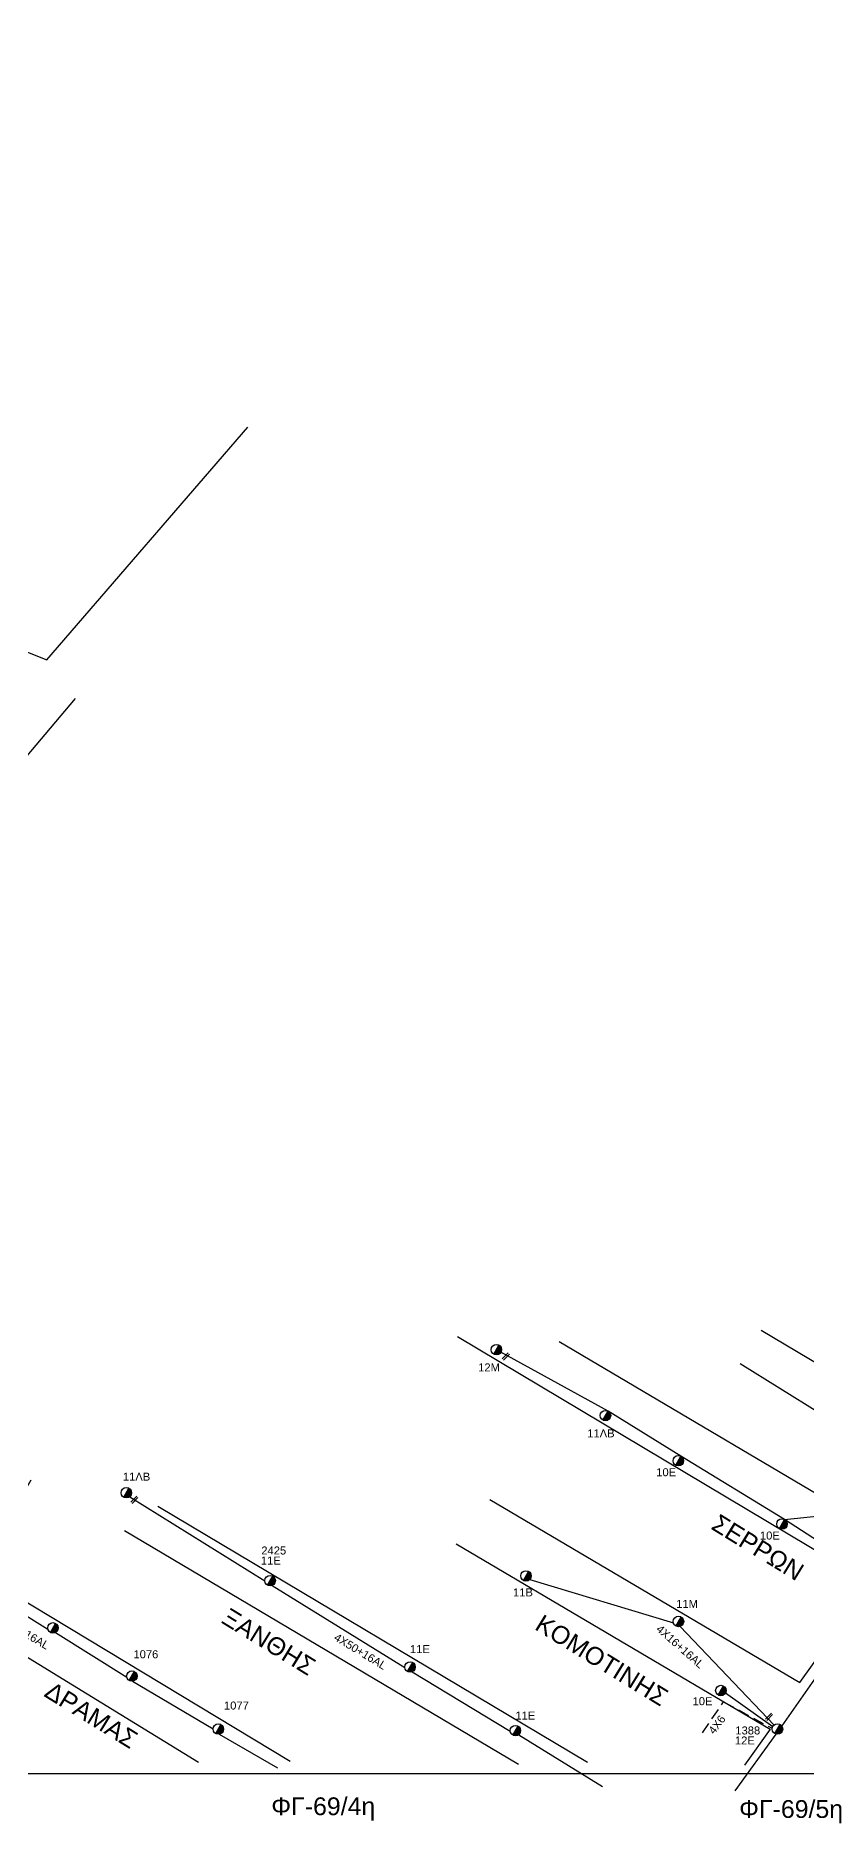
# Model space of a CAD drawing. Header units: millimetres. Extents: x 875 to 3140, y 727 to 1775.
# Drawn here: x 1215.9 to 1389.2, y 738.9 to 1140.9 of the extents above; entities that cross this region are included whole.
import ezdxf
from ezdxf.enums import TextEntityAlignment as Align

# ---------------------------------------------------------------- set-up
doc = ezdxf.new("R2010")
doc.units = ezdxf.units.MM
doc.linetypes.add('DASHED', pattern=[19.05, 12.7, -6.35])
for name, color, linetype in [('Γέφυρες Εναερίου Δικτύου', 7, 'Continuous'), ('Γυμνά εναέρια ΧΤ και ΦΟΠ (3Φ)   4x16+16AL', 7, 'Continuous'), ('Γυμνά εναέρια ΧΤ και ΦΟΠ (3Φ)   4x50+16AL', 7, 'Continuous'), ('Επιγραφές - Σχήματα', 7, 'Continuous'), ('Μηχανική τομή', 7, 'Continuous'), ('Στύλος ΦΜ', 7, 'Continuous'), ('Στύλος ΦΜ @ 1', 7, 'Continuous'), ('Συνεστραμμένα ΧΤ   4x120+25AL', 7, 'SYN_LINE'), ('Υπόβαθρο ΔΕΗ', 7, 'Continuous'), ('Υπόγεια καλώδια Παροχών ΧΤ   4x6', 7, 'DASHED')]:
    doc.layers.add(name, color=color, linetype=linetype)
doc.styles.add('ar', font='arial.ttf')
doc.styles.get("Standard").update_dxf_attribs({"font": 'arial.ttf'})
doc.linetypes.add('SYN_LINE', pattern='A,0.5,-0.0001,["/\\/\\/\\/",Standard,S=0.1,R=0,X=0,Y=-0.05],-0.25', length=0.7501)

# ---------------------------------------------------------------- blocks, each defined once
blk = doc.blocks.new('ΥΠΑΡΧΩΝ ΤΣΙΜΕΝΤΕΝΙΟΣ ΣΤΥΛΟΣ')
at = {"layer": 'Στύλος ΦΜ'}
blk.add_hatch(color=256, dxfattribs=at).paths.add_polyline_path([(-1.29, -2.28, 0.574793), (2.62, 0, 0.268822), (1.3, 2.27)])
blk.add_line((-1.29, -2.28), (1.3, 2.27), dxfattribs=at)
blk.add_circle((0, 0), 2.62, dxfattribs=at)
at = {"layer": 'Στύλος ΦΜ', "flags": 4}
for tag, p in [('ΑΡΙΘΜΟΣ', (-4.68, 8.05)), ('ΤΥΠΟΣ', (-4.91, 3.03))]:
    blk.add_attdef(tag, p, '', height=4, dxfattribs=at)
blk = doc.blocks.new('ΜΗΧΑΝΙΚΗ ΤΟΜΗ')
at = {"layer": 'Μηχανική τομή', "ltscale": 40}
for p, q in [((-1.89, 0.78), (1.89, 0.78)), ((1.89, 0), (-1.89, 0))]:
    blk.add_line(p, q, dxfattribs=at)

msp = doc.modelspace()

# ---------------------------------------------------------------- linework, layer by layer
at = {"layer": 'Γέφυρες Εναερίου Δικτύου', "color": 1, "linetype": 'SYN_LINE', "ltscale": 15}
msp.add_lwpolyline([(1381.66, 760.66), (1371.03, 768.23)], dxfattribs=at)
at = {"layer": 'Γυμνά εναέρια ΧΤ και ΦΟΠ (3Φ)   4x16+16AL', "color": 1, "linetype": 'SYN_LINE', "ltscale": 20}
msp.add_lwpolyline([(1384.32, 807.26), (1405.97, 809.54)], dxfattribs=at)
at = {"layer": 'Γυμνά εναέρια ΧΤ και ΦΟΠ (3Φ)   4x16+16AL', "color": 1}
for points in [[(1327.03, 793.77), (1359.32, 784)], [(1360.85, 783.22), (1381.94, 761.02)]]:
    msp.add_lwpolyline(points, dxfattribs=at)
at = {"layer": 'Γυμνά εναέρια ΧΤ και ΦΟΠ (3Φ)   4x50+16AL', "color": 5}
for points in [[(1237.05, 812.38), (1267.47, 793.49)], [(1269.07, 792.41), (1298.93, 774)], [(1300.6, 773.02), (1322.62, 759.63)], [(1324.54, 758.87), (1343.37, 747.18)]]:
    msp.add_lwpolyline(points, dxfattribs=at)
at = {"layer": 'Γυμνά εναέρια ΧΤ και ΦΟΠ (3Φ)   4x50+16AL', "color": 85}
for points in [[(1201.32, 793.37), (1218.64, 782.59)], [(1220.39, 781.87), (1236.38, 771.81)], [(1237.69, 770.88), (1255.8, 760.22)], [(1257.15, 758.97), (1270.32, 751.38)]]:
    msp.add_lwpolyline(points, dxfattribs=at)
at = {"layer": 'Γυμνά εναέρια ΧΤ και ΦΟΠ (3Φ)   4x50+16AL', "color": 1}
for points in [[(1405.73, 792.33), (1383.67, 760.83)], [(1382.38, 759.01), (1373.14, 746.25)]]:
    msp.add_lwpolyline(points, dxfattribs=at)
at = {"layer": 'Επιγραφές - Σχήματα'}
msp.add_lwpolyline([(2909.53, 1755.34), (2909.49, 750.1), (911.34, 750.1), (911.34, 1763.72)], dxfattribs=at)
at = {"layer": 'Συνεστραμμένα ΧΤ   4x120+25AL', "color": 1, "linetype": 'SYN_LINE', "ltscale": 20}
msp.add_lwpolyline([(1404.67, 794.1), (1384.32, 807.26), (1361, 821.5), (1344.62, 831.64), (1320.54, 844.88)], dxfattribs=at)
at = {"layer": 'Υπόβαθρο ΔΕΗ'}
for points in [[(1153.39, 1026.48), (1218.44, 1000.58), (1263.64, 1052.91)], [(1224.81, 991.87), (1195.76, 957.56), (1134.57, 891.22), (1098.84, 851.98), (1109.19, 843.62), (1151.98, 825.49), (1187.96, 804.22), (1207.71, 837.11)], [(1406.91, 864.49), (1438.2, 841.96), (1424.67, 822.62), (1379.06, 849.74)], [(1387.77, 770.59), (1403.68, 792.85), (1310.79, 848.35)], [(1374.29, 842.32), (1418.93, 814.62), (1410.45, 801.81), (1333.6, 847.24)], [(1273.11, 752.82), (1202.88, 795.21), (1214.9, 816.2)], [(1148.23, 815.95), (1213.35, 776.73), (1252.54, 752.67)], [(1339.99, 752.6), (1243.36, 810.22)], [(1318.03, 811.77), (1387.77, 770.59)], [(1235.9, 804.75), (1324.48, 752.26)], [(1310.43, 801.77), (1381.06, 760.08), (1375.31, 752.04)]]:
    msp.add_lwpolyline(points, dxfattribs=at)
at = {"layer": 'Υπόγεια καλώδια Παροχών ΧΤ   4x6', "color": 1, "ltscale": 0.2}
msp.add_lwpolyline([(1365.83, 759.32), (1370.6, 766.25), (1381.55, 760.3)], dxfattribs=at)

# ---------------------------------------------------------------- block references
at = {"layer": 'Μηχανική τομή', "xscale": 0.5000000000001351, "yscale": 0.5000000000001351, "zscale": 0.5000000000001351, "rotation": 225.364007277104}
for p in [(1321.51, 844.06), (1237.97, 811.82), (1380.69, 763.02)]:
    msp.add_blockref('ΜΗΧΑΝΙΚΗ ΤΟΜΗ', p, dxfattribs=at)
at = {"layer": 'Στύλος ΦΜ @ 1', "ltscale": 40}
ref = msp.add_blockref('ΥΠΑΡΧΩΝ ΤΣΙΜΕΝΤΕΝΙΟΣ ΣΤΥΛΟΣ', (1319.51, 845.45), dxfattribs=dict(at, xscale=0.4499999999998181, yscale=0.4499999999998181, zscale=0.4499999999998181))
ref.add_attrib('ΤΥΠΟΣ', '12Μ', (1315.41, 840.56), dxfattribs={"layer": 'Στύλος ΦΜ', "height": 1.8, "flags": 4})
ref = msp.add_blockref('ΥΠΑΡΧΩΝ ΤΣΙΜΕΝΤΕΝΙΟΣ ΣΤΥΛΟΣ', (1344.04, 830.62), dxfattribs=dict(at, xscale=0.4499999999998181, yscale=0.4499999999998181, zscale=0.4499999999998181))
ref.add_attrib('ΤΥΠΟΣ', '11ΛB', (1339.94, 825.73), dxfattribs={"layer": 'Στύλος ΦΜ', "height": 1.8, "flags": 4})
ref = msp.add_blockref('ΥΠΑΡΧΩΝ ΤΣΙΜΕΝΤΕΝΙΟΣ ΣΤΥΛΟΣ', (1360.42, 820.48), dxfattribs=dict(at, xscale=0.4499999999998181, yscale=0.4499999999998181, zscale=0.4499999999998181))
ref.add_attrib('ΤΥΠΟΣ', '10Ε', (1355.45, 816.99), dxfattribs={"layer": 'Στύλος ΦΜ', "height": 1.8, "flags": 4})
ref = msp.add_blockref('ΥΠΑΡΧΩΝ ΤΣΙΜΕΝΤΕΝΙΟΣ ΣΤΥΛΟΣ', (1236.3, 813.28), dxfattribs=dict(at, xscale=0.4499999999998181, yscale=0.4499999999998181, zscale=0.4499999999998181))
ref.add_attrib('ΤΥΠΟΣ', '11ΛB', (1235.52, 815.99), dxfattribs={"layer": 'Στύλος ΦΜ', "height": 1.8, "flags": 4})
ref = msp.add_blockref('ΥΠΑΡΧΩΝ ΤΣΙΜΕΝΤΕΝΙΟΣ ΣΤΥΛΟΣ', (1383.73, 806.24), dxfattribs=dict(at, xscale=0.4499999999998181, yscale=0.4499999999998181, zscale=0.4499999999998181))
ref.add_attrib('ΤΥΠΟΣ', '10Ε', (1378.77, 802.75), dxfattribs={"layer": 'Στύλος ΦΜ', "height": 1.8, "flags": 4})
ref = msp.add_blockref('ΥΠΑΡΧΩΝ ΤΣΙΜΕΝΤΕΝΙΟΣ ΣΤΥΛΟΣ', (1268.64, 793.51), dxfattribs=dict(at, xscale=0.4499999999998181, yscale=0.4499999999998181, zscale=0.4499999999998181))
ref.add_attrib('ΤΥΠΟΣ', '11E', (1266.54, 797.13), dxfattribs={"layer": 'Στύλος ΦΜ', "height": 1.8, "flags": 4})
ref.add_attrib('ΑΡΙΘΜΟΣ', '2425', (1266.65, 799.39), dxfattribs={"layer": 'Στύλος ΦΜ', "height": 1.8, "flags": 4})
ref = msp.add_blockref('ΥΠΑΡΧΩΝ ΤΣΙΜΕΝΤΕΝΙΟΣ ΣΤΥΛΟΣ', (1326.16, 794.57), dxfattribs=dict(at, xscale=0.4499999999998181, yscale=0.4499999999998181, zscale=0.4499999999998181))
ref.add_attrib('ΤΥΠΟΣ', '11B', (1323.25, 789.97), dxfattribs={"layer": 'Στύλος ΦΜ', "height": 1.8, "flags": 4})
ref = msp.add_blockref('ΥΠΑΡΧΩΝ ΤΣΙΜΕΝΤΕΝΙΟΣ ΣΤΥΛΟΣ', (1360.45, 784.33), dxfattribs=dict(at, xscale=0.4499999999998181, yscale=0.4499999999998181, zscale=0.4499999999998181))
ref.add_attrib('ΤΥΠΟΣ', '11M', (1359.94, 787.38), dxfattribs={"layer": 'Στύλος ΦΜ', "height": 1.8, "flags": 4})
at = {"layer": 'Στύλος ΦΜ @ 1', "ltscale": 40, "xscale": 0.4499999999998181, "yscale": 0.4499999999998181, "zscale": 0.4499999999998181}
msp.add_blockref('ΥΠΑΡΧΩΝ ΤΣΙΜΕΝΤΕΝΙΟΣ ΣΤΥΛΟΣ', (1219.79, 782.88), dxfattribs=at)
at = {"layer": 'Στύλος ΦΜ @ 1', "ltscale": 40}
ref = msp.add_blockref('ΥΠΑΡΧΩΝ ΤΣΙΜΕΝΤΕΝΙΟΣ ΣΤΥΛΟΣ', (1237.54, 772.05), dxfattribs=dict(at, xscale=0.4499999999998181, yscale=0.4499999999998181, zscale=0.4499999999998181))
ref.add_attrib('ΤΥΠΟΣ', '1076', (1237.9, 776.05), dxfattribs={"layer": 'Στύλος ΦΜ', "height": 1.8, "flags": 4})
ref = msp.add_blockref('ΥΠΑΡΧΩΝ ΤΣΙΜΕΝΤΕΝΙΟΣ ΣΤΥΛΟΣ', (1300.1, 774.08), dxfattribs=dict(at, xscale=0.4499999999998181, yscale=0.4499999999998181, zscale=0.4499999999998181))
ref.add_attrib('ΤΥΠΟΣ', '11E', (1300.08, 777.22), dxfattribs={"layer": 'Στύλος ΦΜ', "height": 1.8, "flags": 4})
ref = msp.add_blockref('ΥΠΑΡΧΩΝ ΤΣΙΜΕΝΤΕΝΙΟΣ ΣΤΥΛΟΣ', (1369.99, 768.79), dxfattribs=dict(at, xscale=0.4499999999998181, yscale=0.4499999999998181, zscale=0.4499999999998181))
ref.add_attrib('ΤΥΠΟΣ', '10Ε', (1363.62, 765.5), dxfattribs={"layer": 'Στύλος ΦΜ', "height": 1.8, "flags": 4})
ref = msp.add_blockref('ΥΠΑΡΧΩΝ ΤΣΙΜΕΝΤΕΝΙΟΣ ΣΤΥΛΟΣ', (1256.98, 760.13), dxfattribs=dict(at, xscale=0.4499999999998181, yscale=0.4499999999998181, zscale=0.4499999999998181))
ref.add_attrib('ΤΥΠΟΣ', '1077', (1258.25, 764.52), dxfattribs={"layer": 'Στύλος ΦΜ', "height": 1.8, "flags": 4})
ref = msp.add_blockref('ΥΠΑΡΧΩΝ ΤΣΙΜΕΝΤΕΝΙΟΣ ΣΤΥΛΟΣ', (1323.79, 759.78), dxfattribs=dict(at, xscale=0.4499999999998181, yscale=0.4499999999998181, zscale=0.4499999999998181))
ref.add_attrib('ΤΥΠΟΣ', '11E', (1323.78, 762.26), dxfattribs={"layer": 'Στύλος ΦΜ', "height": 1.8, "flags": 4})
ref = msp.add_blockref('ΥΠΑΡΧΩΝ ΤΣΙΜΕΝΤΕΝΙΟΣ ΣΤΥΛΟΣ', (1382.72, 760.14), dxfattribs=dict(at, xscale=0.4499999999998181, yscale=0.4499999999998181, zscale=0.4499999999998181))
ref.add_attrib('ΤΥΠΟΣ', '12E', (1373.14, 756.66), dxfattribs={"layer": 'Στύλος ΦΜ', "height": 1.8, "flags": 4})
ref.add_attrib('ΑΡΙΘΜΟΣ', '1388', (1373.24, 758.92), dxfattribs={"layer": 'Στύλος ΦΜ', "height": 1.8, "flags": 4})

# ---------------------------------------------------------------- texts
at = {"layer": 'Γυμνά εναέρια ΧΤ και ΦΟΠ (3Φ)   4x16+16AL', "ltscale": 0.2}
msp.add_text('4X16+16AL', height=1.8, rotation=318.7161, dxfattribs=at).set_placement((1360.85, 778.68), align=Align.MIDDLE)
at = {"layer": 'Γυμνά εναέρια ΧΤ και ΦΟΠ (3Φ)   4x50+16AL', "ltscale": 0.2}
for rotation, p in [(329.5191, (1213.05, 782.07)), (328.6934, (1288.93, 777.59))]:
    msp.add_text('4X50+16AL', height=1.8, rotation=rotation, dxfattribs=at).set_placement(p, align=Align.MIDDLE)
at = {"layer": 'Επιγραφές - Σχήματα', "ltscale": 20, "char_height": 4, "width": 19.3816, "attachment_point": 1, "rotation": 328.4035, "style": 'ar'}
for s, insert in [('ΣΕΡΡΩΝ', (1369.63, 808.68)), ('ΞΑΝΘΗΣ', (1259.52, 787.57)), ('ΚΟΜΟΤΙΝΗΣ', (1329.98, 786.1)), ('ΔΡΑΜΑΣ', (1219.67, 771.03))]:
    msp.add_mtext(s, dxfattribs=dict(at, insert=insert))
at = {"layer": 'Επιγραφές - Σχήματα', "ltscale": 20, "char_height": 4, "width": 19.3816, "attachment_point": 1, "style": 'ar'}
for s, insert in [('ΦΓ-69/4η', (1268.89, 744.77)), ('ΦΓ-69/5η', (1374.09, 744.15))]:
    msp.add_mtext(s, dxfattribs=dict(at, insert=insert))
at = {"layer": 'Υπόγεια καλώδια Παροχών ΧΤ   4x6', "ltscale": 0.2}
msp.add_text('4X6', height=1.8, rotation=52.8293, dxfattribs=at).set_placement((1369.1, 761.14), align=Align.MIDDLE)

doc.saveas('drawing.dxf')
